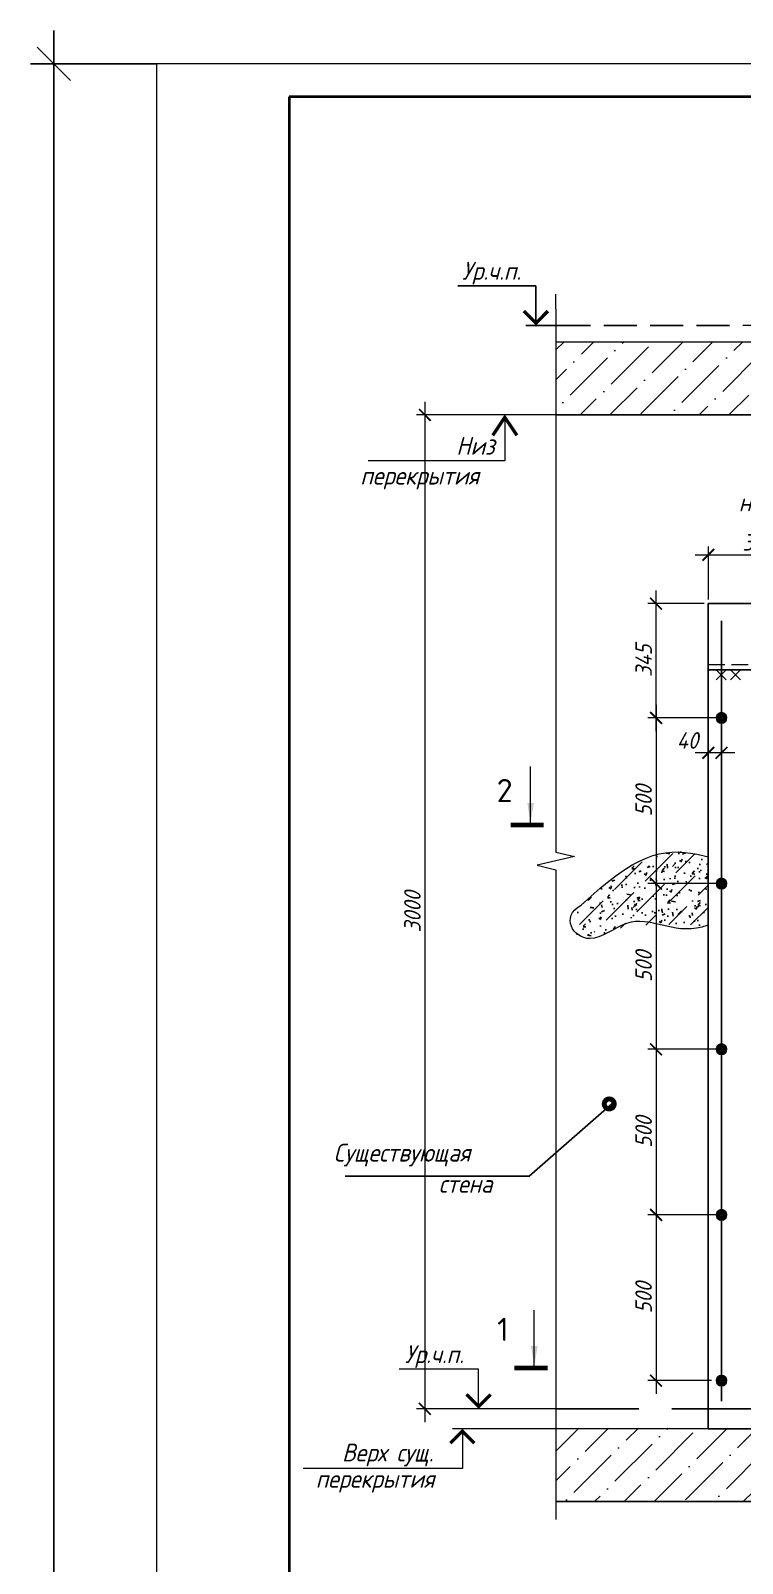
# Model space of a CAD drawing. Header units: millimetres. Extents: x 2058191 to 2089933, y 116142 to 208453.
# Drawn here: x 2069747 to 2071896, y 120709 to 125335 of the extents above; entities that cross this region are included whole.
import ezdxf
from ezdxf.enums import TextEntityAlignment as Align

# ---------------------------------------------------------------- set-up
doc = ezdxf.new("R2010")
doc.units = ezdxf.units.MM
for name, pattern in [('GOST2.303 4', [7, 5, -2, 0]), ('ГОСТ 2.303 4', [7, 5, -2, 0]), ('осеваяX2', [4, 2.5, -0.5, 0.5, -0.5])]:
    doc.linetypes.add(name, pattern=pattern)
doc.layers.get('Defpoints').update_dxf_attribs({"color": 255})
for name, color, linetype, lineweight in [('1Стены', 252, 'Continuous', 25), ('монолит', 176, 'Continuous', 50), ('Оси', 165, 'осеваяX2', 13), ('Размер', 7, 'Continuous', 13), ('сварка', 156, 'Continuous', 9), ('штрих', 8, 'Continuous', 5), ('штриховка кирпич', 42, 'Continuous', 5)]:
    doc.layers.add(name, color=color, linetype=linetype, lineweight=lineweight)
doc.layers.add('CS_UNPLOTTED', color=254, linetype='Continuous', plot=False)
for name, color, linetype in [('металл', 124, 'Continuous'), ('Текст', 7, 'Continuous'), ('Штриховка', 252, 'Continuous')]:
    doc.layers.add(name, color=color, linetype=linetype)
doc.styles.add('GOST', font='', dxfattribs={"width": 0.8, "oblique": 10})
doc.styles.add('GOST 2.304_new', font='isocpeur.ttf', dxfattribs={"width": 0.9, "oblique": 15})
doc.styles.add('БДА100', font='romand.shx', dxfattribs={"width": 0.7})
doc.styles.get('GOST').set_extended_font_data('GOST type A')
doc.dimstyles.new('SPDS', dxfattribs={"dimscale": 25, "dimtxt": 2.5, "dimasz": 1.77, "dimexe": 1.25, "dimexo": 0.625, "dimtad": 1, "dimdec": 0, "dimrnd": 0.001, "dimtxsty": 'GOST 2.304_new', "dimblk": 'ARCHTICK', "dimcen": 2.5, "dimdle": 2, "dimclrt": 256, "dimazin": 2, "dimtfac": 0.75, "dimtdec": 0, "dimtmove": 1, "dimatfit": 3, "dimfxl": 0, "dimtolj": 1, "dimlwd": 9, "dimlwe": 9, "dimarcsym": 0})
doc.dimstyles.new('БДА1', dxfattribs={"dimtxt": 2, "dimasz": 1, "dimexe": 0.7, "dimexo": 0, "dimgap": 0.8, "dimtad": 1, "dimdec": 0, "dimrnd": 1, "dimzin": 0, "dimdsep": 46, "dimtxsty": 'БДА100', "dimblk": 'OBLIQUE', "dimcen": 2, "dimdle": 1, "dimadec": 0, "dimazin": 0, "dimtfac": 1, "dimtdec": 0, "dimtmove": 1, "dimatfit": 3, "dimldrblk": 'NONE', "dimfxl": 0, "dimtolj": 1, "dimtzin": 0, "dimlwd": -1, "dimlwe": -1, "dimarcsym": 0})
pattern_1 = [(45, (-39819756.144, -1449948.2), (33.67596045, 123.47852166), [158.75, -31.75, 0, -31.75])]

# ---------------------------------------------------------------- blocks, each defined once
blk = doc.blocks.new('_ArchTick')
at = {"color": 0, "linetype": 'ByBlock', "const_width": 0.15}
blk.add_lwpolyline([(-0.5, -0.5), (0.5, 0.5)], dxfattribs=at)
blk = doc.blocks.new('*D154')
at = {"layer": 'CS_UNPLOTTED', "color": 0, "lineweight": 9, "ltscale": 20, "transparency": 16777216}
for p, q in [((2070937.4, 124215), (2070937.4, 121135.5)), ((2071511, 124175), (2070912.4, 124175)), ((2071510.7, 121175.5), (2070912.4, 121175.5))]:
    blk.add_line(p, q, dxfattribs=at)
at = {"layer": 'Defpoints', "color": 0, "lineweight": 20, "ltscale": 20, "transparency": 16777216}
for p in [(2071523.5, 124175), (2070937.4, 121175.5), (2071523.2, 121175.5)]:
    blk.add_point(p, dxfattribs=at)
at = {"layer": 'CS_UNPLOTTED', "color": 0, "lineweight": 9, "ltscale": 20, "transparency": 16777216, "xscale": 35.4, "yscale": 35.4, "zscale": 35.4}
for p, rotation in [((2070937.4, 124175), 90), ((2070937.4, 121175.5), 270)]:
    blk.add_blockref('_ArchTick', p, dxfattribs=dict(at, rotation=rotation))
at = {"layer": 'CS_UNPLOTTED', "ltscale": 20, "transparency": 16777216, "insert": (2070899.9, 122675.2), "char_height": 50, "attachment_point": 5, "rotation": 90, "style": 'GOST 2.304_new'}
blk.add_mtext('\\A1;3000', dxfattribs=at)
blk = doc.blocks.new('м16')
at = {"layer": 'металл', "lineweight": 30, "ltscale": 20}
for p, q in [((-11, 6.4), (0, 12.7)), ((-11, -6.4), (-11, 6.4)), ((0, 12.7), (11, 6.4)), ((11, 6.4), (11, -6.4)), ((0, -12.7), (-11, -6.4)), ((11, -6.4), (0, -12.7))]:
    blk.add_line(p, q, dxfattribs=at)
blk.add_circle((0, 0), 15, dxfattribs=at)
for radius, start, end in [(10.4, 0, 180), (10.4, 180, 0), (6.92, 0, 180), (6.92, 180, 0)]:
    blk.add_arc((0, 0), radius, start, end, dxfattribs=at)
at = {"layer": 'металл', "linetype": 'Continuous', "lineweight": 25, "ltscale": 20}
blk.add_arc((0, 0), 8, 255, 165, dxfattribs=at)
at = {"layer": 'Оси', "ltscale": 20}
for p, q in [((17, 0), (-17.3, 0)), ((0, 17.3), (0, -17.3))]:
    blk.add_line(p, q, dxfattribs=at)
blk = doc.blocks.new('*D155')
at = {"color": 0, "lineweight": 9, "ltscale": 20, "transparency": 16777216}
for p, q in [((2071635.3, 123300.5), (2071635.3, 122720.5)), ((2071830.5, 123260.5), (2071610.3, 123260.5)), ((2071830.5, 122760.5), (2071610.3, 122760.5))]:
    blk.add_line(p, q, dxfattribs=at)
at = {"layer": 'Defpoints', "color": 0, "lineweight": 20, "ltscale": 20, "transparency": 16777216}
for p in [(2071843, 123260.5), (2071635.3, 122760.5), (2071843, 122760.5)]:
    blk.add_point(p, dxfattribs=at)
at = {"color": 0, "lineweight": 9, "ltscale": 20, "transparency": 16777216, "xscale": 35.4, "yscale": 35.4, "zscale": 35.4}
for p, rotation in [((2071635.3, 123260.5), 90), ((2071635.3, 122760.5), 270)]:
    blk.add_blockref('_ArchTick', p, dxfattribs=dict(at, rotation=rotation))
at = {"ltscale": 20, "transparency": 16777216, "insert": (2071597.8, 123010.5), "char_height": 50, "attachment_point": 5, "rotation": 90, "style": 'GOST 2.304_new'}
blk.add_mtext('\\A1;500', dxfattribs=at)
blk = doc.blocks.new('*D156')
at = {"color": 0, "lineweight": 9, "ltscale": 20, "transparency": 16777216}
for p, q in [((2071635.3, 122800.5), (2071635.3, 122220.5)), ((2071830.5, 122760.5), (2071610.3, 122760.5)), ((2071830.5, 122260.5), (2071610.3, 122260.5))]:
    blk.add_line(p, q, dxfattribs=at)
at = {"layer": 'Defpoints', "color": 0, "lineweight": 20, "ltscale": 20, "transparency": 16777216}
for p in [(2071843, 122760.5), (2071635.3, 122260.5), (2071843, 122260.5)]:
    blk.add_point(p, dxfattribs=at)
at = {"color": 0, "lineweight": 9, "ltscale": 20, "transparency": 16777216, "xscale": 35.4, "yscale": 35.4, "zscale": 35.4}
for p, rotation in [((2071635.3, 122760.5), 90), ((2071635.3, 122260.5), 270)]:
    blk.add_blockref('_ArchTick', p, dxfattribs=dict(at, rotation=rotation))
at = {"ltscale": 20, "transparency": 16777216, "insert": (2071597.8, 122510.5), "char_height": 50, "attachment_point": 5, "rotation": 90, "style": 'GOST 2.304_new'}
blk.add_mtext('\\A1;500', dxfattribs=at)
blk = doc.blocks.new('*D157')
at = {"color": 0, "lineweight": 9, "ltscale": 20, "transparency": 16777216}
for p, q in [((2071830.5, 122260.5), (2071610.3, 122260.5)), ((2071635.3, 122300.5), (2071635.3, 121720.6)), ((2071830.5, 121760.6), (2071610.3, 121760.6))]:
    blk.add_line(p, q, dxfattribs=at)
at = {"layer": 'Defpoints', "color": 0, "lineweight": 20, "ltscale": 20, "transparency": 16777216}
for p in [(2071843, 122260.5), (2071635.3, 121760.6), (2071843, 121760.6)]:
    blk.add_point(p, dxfattribs=at)
at = {"color": 0, "lineweight": 9, "ltscale": 20, "transparency": 16777216, "xscale": 35.4, "yscale": 35.4, "zscale": 35.4}
for p, rotation in [((2071635.3, 122260.5), 90), ((2071635.3, 121760.6), 270)]:
    blk.add_blockref('_ArchTick', p, dxfattribs=dict(at, rotation=rotation))
at = {"ltscale": 20, "transparency": 16777216, "insert": (2071597.8, 122010.5), "char_height": 50, "attachment_point": 5, "rotation": 90, "style": 'GOST 2.304_new'}
blk.add_mtext('\\A1;500', dxfattribs=at)
blk = doc.blocks.new('*D158')
at = {"layer": 'Defpoints', "color": 0, "lineweight": 20, "ltscale": 20, "transparency": 16777216}
for p in [(2071793, 123245.7), (2071833, 123243.5), (2071793, 123155.2)]:
    blk.add_point(p, dxfattribs=at)
at = {"layer": 'Размер', "color": 0, "lineweight": 9, "ltscale": 20, "transparency": 16777216}
for p, q in [((2071793, 123233.2), (2071793, 123130.2)), ((2071833, 123231), (2071833, 123130.2)), ((2071873, 123155.2), (2071753, 123155.2))]:
    blk.add_line(p, q, dxfattribs=at)
at = {"layer": 'Размер', "color": 0, "lineweight": 9, "ltscale": 20, "transparency": 16777216, "xscale": 35.4, "yscale": 35.4, "zscale": 35.4, "rotation": 180}
blk.add_blockref('_ArchTick', (2071793, 123155.2), dxfattribs=at)
at = {"layer": 'Размер', "color": 0, "lineweight": 9, "ltscale": 20, "transparency": 16777216, "xscale": 35.4, "yscale": 35.4, "zscale": 35.4}
blk.add_blockref('_ArchTick', (2071833, 123155.2), dxfattribs=at)
at = {"layer": 'Размер', "ltscale": 20, "transparency": 16777216, "insert": (2071730.1, 123192.7), "char_height": 50, "attachment_point": 5, "style": 'GOST 2.304_new'}
blk.add_mtext('\\A1;40', dxfattribs=at)
blk = doc.blocks.new('*D160')
at = {"color": 0, "lineweight": 9, "ltscale": 20, "transparency": 16777216}
for p, q in [((2071635.3, 121800.6), (2071635.3, 121220.5)), ((2071707.9, 121760.6), (2071610.3, 121760.6)), ((2071803.2, 121260.5), (2071610.3, 121260.5))]:
    blk.add_line(p, q, dxfattribs=at)
at = {"layer": 'Defpoints', "color": 0, "lineweight": 20, "ltscale": 20, "transparency": 16777216}
for p in [(2071720.4, 121760.6), (2071635.3, 121260.5), (2071815.7, 121260.5)]:
    blk.add_point(p, dxfattribs=at)
at = {"color": 0, "lineweight": 9, "ltscale": 20, "transparency": 16777216, "xscale": 35.4, "yscale": 35.4, "zscale": 35.4}
for p, rotation in [((2071635.3, 121760.6), 90), ((2071635.3, 121260.5), 270)]:
    blk.add_blockref('_ArchTick', p, dxfattribs=dict(at, rotation=rotation))
at = {"ltscale": 20, "transparency": 16777216, "insert": (2071597.8, 121510.5), "char_height": 50, "attachment_point": 5, "rotation": 90, "style": 'GOST 2.304_new'}
blk.add_mtext('\\A1;500', dxfattribs=at)
blk = doc.blocks.new('*D147')
at = {"color": 0, "lineweight": 9, "ltscale": 20, "transparency": 16777216}
for p, q in [((2071753.3, 123753), (2072133, 123753)), ((2071793.3, 123618), (2071793.3, 123778)), ((2072093, 123568), (2072093, 123778))]:
    blk.add_line(p, q, dxfattribs=at)
at = {"layer": 'Defpoints', "color": 0, "lineweight": 20, "ltscale": 20, "transparency": 16777216}
for p in [(2072093, 123753), (2071793.3, 123605.5), (2072093, 123555.5)]:
    blk.add_point(p, dxfattribs=at)
at = {"color": 0, "lineweight": 9, "ltscale": 20, "transparency": 16777216, "xscale": 35.4, "yscale": 35.4, "zscale": 35.4, "rotation": 180}
blk.add_blockref('_ArchTick', (2071793.3, 123753), dxfattribs=at)
at = {"color": 0, "lineweight": 9, "ltscale": 20, "transparency": 16777216, "xscale": 35.4, "yscale": 35.4, "zscale": 35.4}
blk.add_blockref('_ArchTick', (2072093, 123753), dxfattribs=at)
at = {"ltscale": 20, "transparency": 16777216, "insert": (2071943.1, 123790.5), "char_height": 50, "attachment_point": 5, "style": 'GOST 2.304_new'}
blk.add_mtext('\\A1;300', dxfattribs=at)
blk = doc.blocks.new('*D149')
at = {"color": 0, "lineweight": 9, "ltscale": 20, "transparency": 16777216}
for p, q in [((2071635.3, 123220.6), (2071635.3, 123645.5)), ((2071780.8, 123605.5), (2071610.3, 123605.5)), ((2071820.5, 123260.6), (2071610.3, 123260.6))]:
    blk.add_line(p, q, dxfattribs=at)
at = {"layer": 'Defpoints', "color": 0, "lineweight": 20, "ltscale": 20, "transparency": 16777216}
for p in [(2071635.3, 123605.5), (2071793.3, 123605.5), (2071833, 123260.6)]:
    blk.add_point(p, dxfattribs=at)
at = {"color": 0, "lineweight": 9, "ltscale": 20, "transparency": 16777216, "xscale": 35.4, "yscale": 35.4, "zscale": 35.4}
for p, rotation in [((2071635.3, 123605.5), 90), ((2071635.3, 123260.6), 270)]:
    blk.add_blockref('_ArchTick', p, dxfattribs=dict(at, rotation=rotation))
at = {"ltscale": 20, "transparency": 16777216, "insert": (2071597.8, 123433), "char_height": 50, "attachment_point": 5, "rotation": 90, "style": 'GOST 2.304_new'}
blk.add_mtext('\\A1;345', dxfattribs=at)
blk = doc.blocks.new('_Oblique')
at = {"color": 0, "linetype": 'ByBlock', "lineweight": -2}
blk.add_line((-0.5, -0.5), (0.5, 0.5), dxfattribs=at)
blk = doc.blocks.new('*D10')
at = {"layer": 'Defpoints', "color": 0, "transparency": 16777216}
for p, q in [((-15.52, -5), (-15.52, 425)), ((0, 420), (-19.02, 420)), ((0, 0), (-19.02, 0))]:
    blk.add_line(p, q, dxfattribs=at)
for p in [(-15.52, 420), (0, 420), (0, 0)]:
    blk.add_point(p, dxfattribs=at)
at = {"layer": 'Defpoints', "color": 0, "transparency": 16777216, "xscale": 5, "yscale": 5, "zscale": 5}
for p, rotation in [((-15.52, 420), 90), ((-15.52, 0), 270)]:
    blk.add_blockref('_Oblique', p, dxfattribs=dict(at, rotation=rotation))
at = {"layer": 'Defpoints', "color": 0, "lineweight": 0, "transparency": 16777216, "insert": (-24.52, 148.5), "char_height": 10, "attachment_point": 5, "rotation": 90, "style": 'БДА100'}
blk.add_mtext('\\A1;420', dxfattribs=at)
blk = doc.blocks.new('_None')
blk = doc.blocks.new('*U8')
at = {"color": 44, "lineweight": 20, "ltscale": 10}
for p, q in [((594, 420), (0, 420)), ((0, 420), (0, 0))]:
    blk.add_line(p, q, dxfattribs=at)
at = {"color": 137, "lineweight": 35, "ltscale": 10}
for p, q in [((589, 415), (20, 415)), ((20, 415), (20, 5))]:
    blk.add_line(p, q, dxfattribs=at)
at = {"color": 44, "lineweight": 13, "style": 'GOST', "oblique": 10, "width": 0.8}
for tag in ['ФОРМАТВЕРТ', 'ФОРМАТГОРИЗ']:
    blk.add_attdef(tag, (542.98, 1.6), '', height=2, dxfattribs=at)
at = {"layer": 'Defpoints', "color": 251, "lineweight": 0}
dim = blk.add_linear_dim(base=(-15.52, 420), p1=(0, 0), p2=(0, 420), angle=90, dimstyle='БДА1', override={"dimscale": 5}, dxfattribs=at)
dim.commit()
dim.dimension.update_dxf_attribs({"geometry": '*D10', "text_midpoint": (-15.52, 148.5), "dimtype": 128})

msp = doc.modelspace()

# ---------------------------------------------------------------- hatches: boundary and pattern name
at = {"layer": 'штрих', "ltscale": 15}
h = msp.add_hatch(dxfattribs=at)
h.set_pattern_fill('ANSI36', color=256, scale=20)
h.set_pattern_definition(pattern_1)
h.paths.add_polyline_path([(2071333.2, 124396), (2071333.4, 124176), (2074464.5, 124176), (2074464.3, 124396)])
h = msp.add_hatch(dxfattribs=at)
h.set_pattern_fill('ANSI36', color=256, scale=20)
h.set_pattern_definition(pattern_1)
h.paths.add_polyline_path([(2071332.9, 121117.5), (2071332.9, 120897.5), (2074464, 120897.5), (2074464, 121117.5)])
at = {"layer": 'Штриховка', "ltscale": 100}
h = msp.add_hatch(dxfattribs=at)
h.set_pattern_fill('AR-CONC', scale=0.5)
h.set_pattern_definition([(50, (-39747017.79, -1395237.49), (91.0923345, -7.96954277), [9.525, -104.775]), (355, (-39747017.79, -1395237.49), (-17.62171071, 95.52842262), [7.62, -83.82029209]), (100.4514447, (-39747010.2, -1395238.16), (73.47062355, 87.55887596), [8.0950044, -89.0451223]), (46.1842, (-39747017.79, -1395212.09), (135.53952045, -21.02116397), [14.2875, -157.1625]), (96.6355576, (-39747006.5, -1395213.84), (118.70206703, 123.7130623), [12.14251157, -133.5678041]), (351.18415117, (-39747017.79, -1395212.09), (118.70206703, 123.7130623), [11.42998353, -125.72986596]), (21, (-39747005.09, -1395218.44), (75.80719563, -51.1325991), [9.525, -104.775]), (326, (-39747005.09, -1395218.44), (30.90101417, 92.09398306), [7.62, -83.82]), (71.451445, (-39746998.775, -1395222.7), (106.70820964, 40.96138444), [8.0950044, -89.0449688]), (37.5, (-39747017.792, -1395237.492), (1.544301625, 42.277519437), [0, -82.804, 0, -85.09, 0, -84.1375]), (7.5, (-39747017.792, -1395237.49), (33.409831255, 50.09028741), [0, -48.514, 0, -80.899, 0, -32.0675]), (327.5, (-39747046.113, -1395237.49), (67.795297583, -2.864371996), [0, -31.75, 0, -99.06, 0, -131.445]), (317.5, (-39747058.813, -1395237.49), (74.06459069, 12.71324552), [0, -41.275, 0, -65.786, 0, -93.345])])
edge = h.paths.add_edge_path()
edge.add_spline(control_points=[(2071793, 122840.9), (2071781.8, 122844.1), (2071662.7, 122872.8), (2071571.8, 122848.6), (2071409.5, 122695.2)], knot_values=[0, 0, 0, 0, 28.268924, 299.190779, 299.190779, 299.190779, 299.190779], degree=3, periodic=0)
edge.add_spline(control_points=[(2071409.5, 122695.2), (2071344.6, 122660.8), (2071416, 122547.5), (2071587.3, 122694.6), (2071687.7, 122601.7), (2071786.7, 122633), (2071793, 122635.3)], knot_values=[624.985402, 624.985402, 624.985402, 624.985402, 809.346712, 941.672142, 1203.718551, 1221.227202, 1221.227202, 1221.227202, 1221.227202], degree=3, periodic=0)
edge.add_line((2071793, 122635.3), (2071793, 122840.9))
at = {"layer": 'штриховка кирпич', "ltscale": 20}
h = msp.add_hatch(dxfattribs=at)
h.set_pattern_fill('ANSI36', color=0, scale=15)
h.set_pattern_definition([(45, (1298014.965, 474630.864), (25.2569703, 92.6088912), [119.0625, -23.8125, 0, -23.8125])])
edge = h.paths.add_edge_path()
edge.add_spline(control_points=[(2071793, 122840.9), (2071781.8, 122844.1), (2071662.7, 122872.8), (2071582.6, 122827.1), (2071518.1, 122787.2)], knot_values=[0, 0, 0, 0, 28.268924, 299.190779, 299.190779, 299.190779, 299.190779], degree=3, periodic=0)
edge.add_spline(control_points=[(2071518.1, 122787.2), (2071388.4, 122679.3), (2071397.5, 122608.5), (2071497.7, 122616.6), (2071599.9, 122645.6), (2071786.7, 122633), (2071793, 122635.3)], knot_values=[624.985402, 624.985402, 624.985402, 624.985402, 809.346712, 941.672142, 1203.718551, 1221.227202, 1221.227202, 1221.227202, 1221.227202], degree=3, periodic=0)
edge.add_line((2071793, 122635.3), (2071793, 122840.9))

# ---------------------------------------------------------------- linework, layer by layer
at = {"linetype": 'Continuous', "ltscale": 20}
for p, q in [((2071272.6, 124565), (2071037.1, 124565)), ((2071272.6, 124445), (2071272.6, 124565)), ((2071393.3, 124445), (2071242.6, 124445))]:
    msp.add_line(p, q, dxfattribs=at)
at = {"ltscale": 100}
for q in [(2071501.6, 122095.6), (2070697.3, 121877.3)]:
    msp.add_line((2071252.7, 121877.3), q, dxfattribs=at)
at = {"color": 0, "linetype": 'Continuous', "ltscale": 20, "const_width": 10}
msp.add_lwpolyline([(2071309, 124488.5), (2071272.6, 124452), (2071236.1, 124488.5)], dxfattribs=at)
at = {"layer": '1Стены', "color": 0, "linetype": 'GOST2.303 4', "ltscale": 20}
msp.add_line((2071337.5, 124445), (2074464.3, 124447), dxfattribs=at)
at = {"layer": '1Стены', "color": 0, "linetype": 'ГОСТ 2.303 4', "lineweight": 13, "ltscale": 10}
msp.add_line((2071793, 123421.5), (2074187.8, 123423.5), dxfattribs=at)
at = {"layer": '1Стены', "color": 0, "linetype": 'GOST2.303 4', "ltscale": 50}
msp.add_line((2071332.9, 121175.5), (2074464, 121177.5), dxfattribs=at)
at = {"layer": 'CS_UNPLOTTED', "ltscale": 20}
msp.add_line((2071833.3, 123553.7), (2071833, 121198.7), dxfattribs=at)
at = {"layer": 'металл', "color": 0, "ltscale": 20}
for p, q in [((2071793, 123605.5), (2074187.8, 123607.5)), ((2071793, 121115.5), (2071793, 123605.5)), ((2071793, 123405.5), (2074187.8, 123407.5)), ((2071953, 121115.5), (2071793, 121115.5))]:
    msp.add_line(p, q, dxfattribs=at)
at = {"layer": 'монолит', "color": 0, "lineweight": 25, "ltscale": 100}
for p, q in [((2071333.2, 124395), (2074464.3, 124397)), ((2071333.2, 124175), (2074464.3, 124177)), ((2071332.9, 121115.5), (2074464, 121117.5)), ((2071332.9, 120895.5), (2074464, 120897.5))]:
    msp.add_line(p, q, dxfattribs=at)
at = {"layer": 'Размер', "linetype": 'Continuous', "ltscale": 20}
for p, q in [((2071473.8, 124175), (2071148.8, 124175)), ((2071178.8, 124175), (2071178.8, 124036.8)), ((2071178.8, 124036.8), (2070766, 124036.8)), ((2071256.5, 122944.1), (2071256.5, 123114.1)), ((2071267.8, 121305.2), (2071267.8, 121473.4)), ((2071099.7, 121295.5), (2070859.5, 121295.5)), ((2071099.7, 121175.5), (2071099.7, 121295.5)), ((2071332.9, 121175.5), (2071020.6, 121175.5)), ((2071332.9, 121115.5), (2071020.6, 121115.5)), ((2071050.6, 121115.5), (2071050.6, 120995.5)), ((2071050.6, 120995.5), (2070569.8, 120995.5))]:
    msp.add_line(p, q, dxfattribs=at)
at = {"layer": 'Размер', "color": 0, "linetype": 'Continuous', "ltscale": 20}
for points, const_width in [([(2071142.3, 124113.2), (2071178.8, 124167.9), (2071215.3, 124113.2)], 10), ([(2071196.5, 122937.1), (2071296.5, 122937.1)], 14), ([(2071207.8, 121298.2), (2071307.8, 121298.2)], 14), ([(2071136.2, 121219), (2071099.7, 121182.5), (2071063.3, 121219)], 10), ([(2071087.1, 121071.9), (2071050.6, 121108.4), (2071014.1, 121071.9)], 10)]:
    msp.add_lwpolyline(points, dxfattribs=dict(at, const_width=const_width))
at = {"layer": 'Размер', "linetype": 'Continuous', "ltscale": 20}
for points in [[(2071256.5, 122944.1), (2071246.5, 123004.2), (2071266.6, 123004.2)], [(2071267.8, 121305.2), (2071257.7, 121365.3), (2071277.8, 121365.3)]]:
    msp.add_solid(points, dxfattribs=at)
at = {"layer": 'сварка', "color": 0, "linetype": 'Continuous', "ltscale": 15}
for p, q in [((2071846.6, 123405.5), (2071816.6, 123375.5)), ((2071816.6, 123405.5), (2071846.6, 123375.5)), ((2071889.9, 123405.5), (2071859.9, 123375.5)), ((2071859.9, 123405.5), (2071889.9, 123375.5))]:
    msp.add_line(p, q, dxfattribs=at)
at = {"layer": 'Текст', "ltscale": 20, "const_width": 30}
msp.add_lwpolyline([(2071486.6, 122095.6, -1), (2071501.6, 122095.6, -1)], format="xyb", close=True, dxfattribs=at)
at = {"layer": 'штриховка кирпич', "color": 0, "linetype": 'Continuous', "ltscale": 15}
msp.add_line((2071333.2, 124494.9), (2071333.2, 124539.9), dxfattribs=at)
msp.add_lwpolyline([(2071333.2, 124494.9), (2071332.9, 122855.1), (2071389.2, 122841.9), (2071276.7, 122815.7), (2071332.9, 122802.6), (2071332.9, 120841.4)], dxfattribs=at)
at = {"layer": 'штриховка кирпич', "color": 0, "ltscale": 20}
for points, knots in [([(2071409.5, 122695.2), (2071571.8, 122848.6), (2071662.7, 122872.8), (2071781.8, 122844.1), (2071793, 122840.9)], [0, 0, 0, 0, 270.921855, 299.190779, 299.190779, 299.190779, 299.190779]), ([(2071793, 122635.3), (2071786.7, 122633), (2071687.7, 122601.7), (2071587.3, 122694.6), (2071416, 122547.5), (2071344.6, 122660.8), (2071409.5, 122695.2)], [624.985402, 624.985402, 624.985402, 624.985402, 642.494053, 904.540462, 1036.865892, 1221.227202, 1221.227202, 1221.227202, 1221.227202])]:
    msp.add_open_spline(points, degree=3, knots=knots, dxfattribs=at)

# ---------------------------------------------------------------- block references
at = {"xscale": 20, "yscale": 20, "zscale": 20}
msp.add_blockref('*U8', (2070127.7, 116834.8), dxfattribs=at)
at = {"layer": 'Размер', "xscale": -1, "rotation": 89.99999999988889}
for p in [(2071833, 123260.5), (2071833, 123260.5), (2071833, 122760.5), (2071833, 122260.5), (2071833, 121760.5), (2071833, 121260.5)]:
    msp.add_blockref('м16', p, dxfattribs=at)

# ---------------------------------------------------------------- texts
at = {"layer": 'Размер', "linetype": 'Continuous', "ltscale": 20, "style": 'GOST 2.304_new'}
for s, p in [('2', (2071154.5, 123006.4)), ('1', (2071155.6, 121380.3))]:
    msp.add_text(s, height=70, dxfattribs=at).set_placement(p)
at = {"layer": 'Текст', "ltscale": 20, "style": 'GOST 2.304_new', "oblique": 15, "width": 0.9}
for s, p in [('Ур.ч.п.', (2071050.3, 124583)), ('Низ', (2071032.3, 124054.8)), ('на р-ре №2', (2071885, 123884.2)), ('Существующая', (2070662.1, 121921.6)), ('стена', (2070979.4, 121827.6)), ('Ур.ч.п.', (2070877.5, 121313.5)), ('Верх сущ.', (2070687.5, 121016.5))]:
    msp.add_text(s, height=54, dxfattribs=at).set_placement(p)
for p in [(2070742.5, 124018.8), (2070607.8, 120991.2)]:
    msp.add_text('перекрытия', height=54, dxfattribs=at).set_placement(p, align=Align.TOP_LEFT)

# ---------------------------------------------------------------- dimensions: what is measured, and where the dimension line sits
at = {"ltscale": 20}
dim = msp.add_linear_dim(base=(2072093, 123753), p1=(2071793.3, 123605.5), p2=(2072093, 123555.5), dimstyle='SPDS', override={"dimscale": 20, "dimtxsty": 'GOST 2.304_new', "dimfxl": 1.25, "dimtfill": 0, "dimarcsym": 1}, dxfattribs=at)
dim.commit()
dim.dimension.update_dxf_attribs({"geometry": '*D147', "text_midpoint": (2071943.1, 123790.5)})
for base, p1, p2, picture, middle in [((2071635.3, 123605.5), (2071833, 123260.6), (2071793.3, 123605.5), '*D149', (2071597.8, 123433)), ((2071635.3, 122760.5), (2071843, 123260.5), (2071843, 122760.5), '*D155', (2071597.8, 123010.5)), ((2071635.3, 122260.5), (2071843, 122760.5), (2071843, 122260.5), '*D156', (2071597.8, 122510.5)), ((2071635.3, 121760.6), (2071843, 122260.5), (2071843, 121760.6), '*D157', (2071597.8, 122010.5)), ((2071635.3, 121260.5), (2071720.4, 121760.6), (2071815.7, 121260.5), '*D160', (2071597.8, 121510.5))]:
    dim = msp.add_linear_dim(base=base, p1=p1, p2=p2, angle=90, dimstyle='SPDS', override={"dimscale": 20, "dimtxsty": 'GOST 2.304_new', "dimfxl": 1.25, "dimtfill": 0, "dimarcsym": 1}, dxfattribs=at)
    dim.commit()
    dim.dimension.update_dxf_attribs({"geometry": picture, "text_midpoint": middle})
at = {"layer": 'CS_UNPLOTTED', "ltscale": 20}
dim = msp.add_linear_dim(base=(2070937.4053, 121175.4558), p1=(2071523.54, 124174.9779), p2=(2071523.2304, 121175.4558), angle=90, dimstyle='SPDS', override={"dimscale": 20, "dimfxl": 1.25, "dimtfill": 0, "dimarcsym": 1}, dxfattribs=at)
dim.commit()
dim.dimension.update_dxf_attribs({"geometry": '*D154', "text_midpoint": (2070899.9053, 122675.2169)})
at = {"layer": 'Размер', "ltscale": 20}
dim = msp.add_linear_dim(base=(2071793, 123155.2), p1=(2071833, 123243.5), p2=(2071793, 123245.7), angle=180, dimstyle='SPDS', override={"dimscale": 20, "dimtxsty": 'GOST 2.304_new', "dimfxl": 1.25, "dimtfill": 0, "dimarcsym": 1}, dxfattribs=at)
dim.commit()
dim.dimension.update_dxf_attribs({"geometry": '*D158', "text_midpoint": (2071730.1, 123155.2), "dimtype": 128})

doc.saveas('drawing.dxf')
